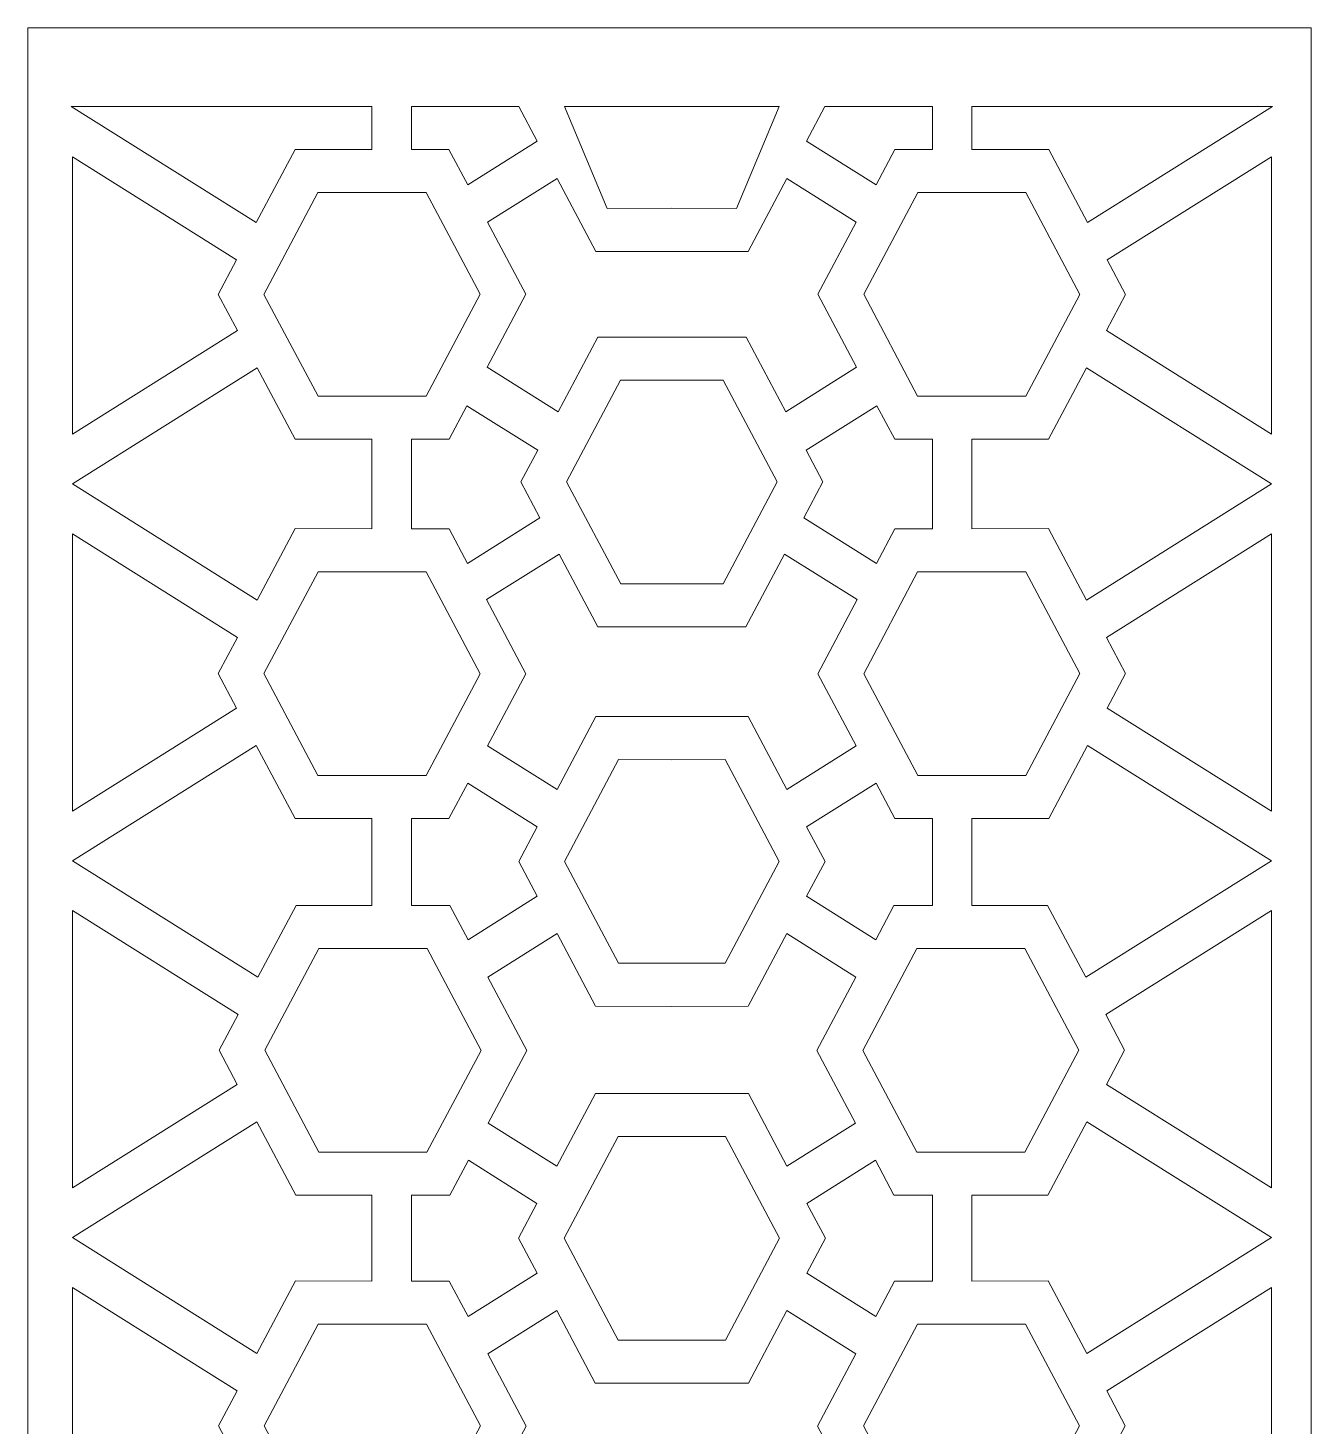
# Model space of a CAD drawing. Header units: centimetres. Extents: x -9.9 to 9.8, y -13.3 to 6.8.
# Drawn here: x 0.54 to 9.75, y -3.28 to 6.76 of the extents above; entities that cross this region are included whole.
import ezdxf

# ---------------------------------------------------------------- set-up
doc = ezdxf.new("R2010")
doc.units = ezdxf.units.CM
doc.header["$MEASUREMENT"] = 0

msp = doc.modelspace()

# ---------------------------------------------------------------- linework, layer by layer
at = {"color": 242, "lineweight": 9}
for points, knots in [([(0.5385, 6.76103), (0.5385, 6.76103), (9.7515, 6.76104), (9.7515, 6.76104), (9.7515, 6.76104), (9.7515, 6.76104), (9.7515, -13.31532), (9.7515, -13.31532), (9.7515, -13.31532), (9.7515, -13.31532), (0.5385, -13.31532), (0.5385, -13.31532), (0.5385, -13.31532), (0.5385, -13.31532), (0.5385, 6.76104), (0.5385, 6.76104)], [0, 0, 0, 0, 0.2, 0.2, 0.2, 0.2, 0.4, 0.4, 0.4, 0.4, 0.6, 0.6, 0.6, 0.6, 1, 1, 1, 1]), ([(0.84932, 6.19738), (0.84932, 6.19738), (2.17799, 5.36326), (2.17799, 5.36326), (2.17799, 5.36326), (2.17799, 5.36326), (2.45614, 5.8881), (2.45614, 5.8881), (2.45614, 5.8881), (2.45614, 5.8881), (3.00735, 5.88847), (3.00735, 5.88847), (3.00735, 5.88847), (3.00735, 5.88847), (3.00735, 6.19738), (3.00735, 6.19738), (3.00735, 6.19738), (3.00735, 6.19738), (0.84932, 6.19738), (0.84932, 6.19738)], [0, 0, 0, 0, 0.16666667, 0.16666667, 0.16666667, 0.16666667, 0.33333333, 0.33333333, 0.33333333, 0.33333333, 0.5, 0.5, 0.5, 0.5, 0.66666667, 0.66666667, 0.66666667, 0.66666667, 1, 1, 1, 1]), ([(3.29197, 6.19738), (3.29197, 6.19738), (4.06334, 6.19738), (4.06334, 6.19738), (4.06334, 6.19738), (4.06334, 6.19738), (4.19511, 5.94758), (4.19511, 5.94758), (4.19511, 5.94758), (4.19511, 5.94758), (3.69611, 5.63433), (3.69611, 5.63433), (3.69611, 5.63433), (3.69611, 5.63433), (3.56088, 5.88873), (3.56088, 5.88873), (3.56088, 5.88873), (3.56088, 5.88873), (3.29197, 5.88857), (3.29197, 5.88857), (3.29197, 5.88857), (3.29197, 5.88857), (3.29197, 6.19738), (3.29197, 6.19738)], [0, 0, 0, 0, 0.14285714, 0.14285714, 0.14285714, 0.14285714, 0.28571429, 0.28571429, 0.28571429, 0.28571429, 0.42857143, 0.42857143, 0.42857143, 0.42857143, 0.57142857, 0.57142857, 0.57142857, 0.57142857, 0.71428571, 0.71428571, 0.71428571, 0.71428571, 1, 1, 1, 1]), ([(4.69854, 5.46593), (4.69854, 5.46593), (5.16233, 5.46613), (5.16233, 5.46613), (5.16233, 5.46613), (5.16233, 5.46613), (5.6259, 5.46593), (5.6259, 5.46593), (5.6259, 5.46593), (5.6259, 5.46593), (5.9334, 6.19738), (5.9334, 6.19738), (5.9334, 6.19738), (5.9334, 6.19738), (5.16224, 6.19738), (5.16224, 6.19738), (5.16224, 6.19738), (5.16224, 6.19738), (4.39091, 6.19738), (4.39091, 6.19738), (4.39091, 6.19738), (4.39091, 6.19738), (4.69854, 5.46593), (4.69854, 5.46593)], [0, 0, 0, 0, 0.14285714, 0.14285714, 0.14285714, 0.14285714, 0.28571429, 0.28571429, 0.28571429, 0.28571429, 0.42857143, 0.42857143, 0.42857143, 0.42857143, 0.57142857, 0.57142857, 0.57142857, 0.57142857, 0.71428571, 0.71428571, 0.71428571, 0.71428571, 1, 1, 1, 1]), ([(7.03247, 6.19738), (7.03247, 6.19738), (6.26099, 6.19738), (6.26099, 6.19738), (6.26099, 6.19738), (6.26099, 6.19738), (6.12934, 5.94758), (6.12934, 5.94758), (6.12934, 5.94758), (6.12934, 5.94758), (6.62829, 5.63433), (6.62829, 5.63433), (6.62829, 5.63433), (6.62829, 5.63433), (6.76353, 5.88873), (6.76353, 5.88873), (6.76353, 5.88873), (6.76353, 5.88873), (7.03247, 5.88857), (7.03247, 5.88857), (7.03247, 5.88857), (7.03247, 5.88857), (7.03247, 6.19738), (7.03247, 6.19738)], [0, 0, 0, 0, 0.14285714, 0.14285714, 0.14285714, 0.14285714, 0.28571429, 0.28571429, 0.28571429, 0.28571429, 0.42857143, 0.42857143, 0.42857143, 0.42857143, 0.57142857, 0.57142857, 0.57142857, 0.57142857, 0.71428571, 0.71428571, 0.71428571, 0.71428571, 1, 1, 1, 1]), ([(9.47514, 6.19738), (9.47514, 6.19738), (8.14642, 5.36326), (8.14642, 5.36326), (8.14642, 5.36326), (8.14642, 5.36326), (7.86816, 5.8881), (7.86816, 5.8881), (7.86816, 5.8881), (7.86816, 5.8881), (7.31702, 5.88847), (7.31702, 5.88847), (7.31702, 5.88847), (7.31702, 5.88847), (7.31702, 6.19738), (7.31702, 6.19738), (7.31702, 6.19738), (7.31702, 6.19738), (9.47511, 6.19738), (9.47511, 6.19738)], [0, 0, 0, 0, 0.16666667, 0.16666667, 0.16666667, 0.16666667, 0.33333333, 0.33333333, 0.33333333, 0.33333333, 0.5, 0.5, 0.5, 0.5, 0.66666667, 0.66666667, 0.66666667, 0.66666667, 1, 1, 1, 1]), ([(0.85737, 3.8441), (0.85737, 3.8441), (0.85737, 5.83506), (0.85737, 5.83506), (0.85737, 5.83506), (0.85737, 5.83506), (2.03576, 5.09524), (2.03576, 5.09524), (2.03576, 5.09524), (2.03576, 5.09524), (1.90442, 4.84748), (1.90442, 4.84748), (1.90442, 4.84748), (1.90442, 4.84748), (2.0424, 4.58801), (2.0424, 4.58801), (2.0424, 4.58801), (2.0424, 4.58801), (0.85737, 3.8441), (0.85737, 3.8441)], [0, 0, 0, 0, 0.16666667, 0.16666667, 0.16666667, 0.16666667, 0.33333333, 0.33333333, 0.33333333, 0.33333333, 0.5, 0.5, 0.5, 0.5, 0.66666667, 0.66666667, 0.66666667, 0.66666667, 1, 1, 1, 1]), ([(9.467, 3.8441), (9.467, 3.8441), (9.467, 5.83506), (9.467, 5.83506), (9.467, 5.83506), (9.467, 5.83506), (8.2886, 5.09524), (8.2886, 5.09524), (8.2886, 5.09524), (8.2886, 5.09524), (8.41992, 4.84748), (8.41992, 4.84748), (8.41992, 4.84748), (8.41992, 4.84748), (8.28202, 4.58801), (8.28202, 4.58801), (8.28202, 4.58801), (8.28202, 4.58801), (9.467, 3.8441), (9.467, 3.8441)], [0, 0, 0, 0, 0.16666667, 0.16666667, 0.16666667, 0.16666667, 0.33333333, 0.33333333, 0.33333333, 0.33333333, 0.5, 0.5, 0.5, 0.5, 0.66666667, 0.66666667, 0.66666667, 0.66666667, 1, 1, 1, 1]), ([(5.16224, 4.54201), (5.16224, 4.54201), (4.62967, 4.54173), (4.62967, 4.54173), (4.62967, 4.54173), (4.62967, 4.54173), (4.34502, 4.00487), (4.34502, 4.00487), (4.34502, 4.00487), (4.34502, 4.00487), (3.83573, 4.32455), (3.83573, 4.32455), (3.83573, 4.32455), (3.83573, 4.32455), (4.11367, 4.84889), (4.11367, 4.84889), (4.11367, 4.84889), (4.11367, 4.84889), (3.83848, 5.36637), (3.83848, 5.36637), (3.83848, 5.36637), (3.83848, 5.36637), (4.33747, 5.67961), (4.33747, 5.67961), (4.33747, 5.67961), (4.33747, 5.67961), (4.61571, 5.15642), (4.61571, 5.15642), (4.61571, 5.15642), (4.61571, 5.15642), (5.16224, 5.15684), (5.16224, 5.15684), (5.16224, 5.15684), (5.16224, 5.15684), (5.7087, 5.15642), (5.7087, 5.15642), (5.7087, 5.15642), (5.7087, 5.15642), (5.98691, 5.67961), (5.98691, 5.67961), (5.98691, 5.67961), (5.98691, 5.67961), (6.48584, 5.36637), (6.48584, 5.36637), (6.48584, 5.36637), (6.48584, 5.36637), (6.2107, 4.84889), (6.2107, 4.84889), (6.2107, 4.84889), (6.2107, 4.84889), (6.48867, 4.32455), (6.48867, 4.32455), (6.48867, 4.32455), (6.48867, 4.32455), (5.97941, 4.00487), (5.97941, 4.00487), (5.97941, 4.00487), (5.97941, 4.00487), (5.69477, 4.54173), (5.69477, 4.54173), (5.69477, 4.54173), (5.69477, 4.54173), (5.16224, 4.54201), (5.16224, 4.54201)], [0, 0, 0, 0, 0.05882353, 0.05882353, 0.05882353, 0.05882353, 0.11764706, 0.11764706, 0.11764706, 0.11764706, 0.17647059, 0.17647059, 0.17647059, 0.17647059, 0.23529412, 0.23529412, 0.23529412, 0.23529412, 0.29411765, 0.29411765, 0.29411765, 0.29411765, 0.35294118, 0.35294118, 0.35294118, 0.35294118, 0.41176471, 0.41176471, 0.41176471, 0.41176471, 0.47058824, 0.47058824, 0.47058824, 0.47058824, 0.52941176, 0.52941176, 0.52941176, 0.52941176, 0.58823529, 0.58823529, 0.58823529, 0.58823529, 0.64705882, 0.64705882, 0.64705882, 0.64705882, 0.70588235, 0.70588235, 0.70588235, 0.70588235, 0.76470588, 0.76470588, 0.76470588, 0.76470588, 0.82352941, 0.82352941, 0.82352941, 0.82352941, 0.88235294, 0.88235294, 0.88235294, 0.88235294, 1, 1, 1, 1]), ([(3.39671, 5.57929), (3.39671, 5.57929), (3.78517, 4.84859), (3.78517, 4.84859), (3.78517, 4.84859), (3.78517, 4.84859), (3.39756, 4.11759), (3.39756, 4.11759), (3.39756, 4.11759), (3.39756, 4.11759), (2.62143, 4.1171), (2.62143, 4.1171), (2.62143, 4.1171), (2.62143, 4.1171), (2.233, 4.84762), (2.233, 4.84762), (2.233, 4.84762), (2.233, 4.84762), (2.62066, 5.57882), (2.62066, 5.57882), (2.62066, 5.57882), (2.62066, 5.57882), (3.39671, 5.57929), (3.39671, 5.57929)], [0, 0, 0, 0, 0.14285714, 0.14285714, 0.14285714, 0.14285714, 0.28571429, 0.28571429, 0.28571429, 0.28571429, 0.42857143, 0.42857143, 0.42857143, 0.42857143, 0.57142857, 0.57142857, 0.57142857, 0.57142857, 0.71428571, 0.71428571, 0.71428571, 0.71428571, 1, 1, 1, 1]), ([(6.92771, 5.57929), (6.92771, 5.57929), (6.53926, 4.84859), (6.53926, 4.84859), (6.53926, 4.84859), (6.53926, 4.84859), (6.92686, 4.11759), (6.92686, 4.11759), (6.92686, 4.11759), (6.92686, 4.11759), (7.70293, 4.1171), (7.70293, 4.1171), (7.70293, 4.1171), (7.70293, 4.1171), (8.0914, 4.84762), (8.0914, 4.84762), (8.0914, 4.84762), (8.0914, 4.84762), (7.70379, 5.57882), (7.70379, 5.57882), (7.70379, 5.57882), (7.70379, 5.57882), (6.92771, 5.57929), (6.92771, 5.57929)], [0, 0, 0, 0, 0.14285714, 0.14285714, 0.14285714, 0.14285714, 0.28571429, 0.28571429, 0.28571429, 0.28571429, 0.42857143, 0.42857143, 0.42857143, 0.42857143, 0.57142857, 0.57142857, 0.57142857, 0.57142857, 0.71428571, 0.71428571, 0.71428571, 0.71428571, 1, 1, 1, 1]), ([(3.00735, 3.80792), (3.00735, 3.80792), (3.00735, 3.16572), (3.00735, 3.16572), (3.00735, 3.16572), (3.00735, 3.16572), (2.45732, 3.16608), (2.45732, 3.16608), (2.45732, 3.16608), (2.45732, 3.16608), (2.18477, 2.65339), (2.18477, 2.65339), (2.18477, 2.65339), (2.18477, 2.65339), (0.85737, 3.48672), (0.85737, 3.48672), (0.85737, 3.48672), (0.85737, 3.48672), (2.18477, 4.32004), (2.18477, 4.32004), (2.18477, 4.32004), (2.18477, 4.32004), (2.45732, 3.80751), (2.45732, 3.80751), (2.45732, 3.80751), (2.45732, 3.80751), (3.00735, 3.80792), (3.00735, 3.80792)], [0, 0, 0, 0, 0.125, 0.125, 0.125, 0.125, 0.25, 0.25, 0.25, 0.25, 0.375, 0.375, 0.375, 0.375, 0.5, 0.5, 0.5, 0.5, 0.625, 0.625, 0.625, 0.625, 0.75, 0.75, 0.75, 0.75, 1, 1, 1, 1]), ([(7.31702, 3.80792), (7.31702, 3.80792), (7.31702, 3.16572), (7.31702, 3.16572), (7.31702, 3.16572), (7.31702, 3.16572), (7.86714, 3.16608), (7.86714, 3.16608), (7.86714, 3.16608), (7.86714, 3.16608), (8.13966, 2.65339), (8.13966, 2.65339), (8.13966, 2.65339), (8.13966, 2.65339), (9.467, 3.48672), (9.467, 3.48672), (9.467, 3.48672), (9.467, 3.48672), (8.13966, 4.32004), (8.13966, 4.32004), (8.13966, 4.32004), (8.13966, 4.32004), (7.86714, 3.80751), (7.86714, 3.80751), (7.86714, 3.80751), (7.86714, 3.80751), (7.31702, 3.80792), (7.31702, 3.80792)], [0, 0, 0, 0, 0.125, 0.125, 0.125, 0.125, 0.25, 0.25, 0.25, 0.25, 0.375, 0.375, 0.375, 0.375, 0.5, 0.5, 0.5, 0.5, 0.625, 0.625, 0.625, 0.625, 0.75, 0.75, 0.75, 0.75, 1, 1, 1, 1]), ([(5.16231, 4.23266), (5.16231, 4.23266), (4.79406, 4.2324), (4.79406, 4.2324), (4.79406, 4.2324), (4.79406, 4.2324), (4.40639, 3.50138), (4.40639, 3.50138), (4.40639, 3.50138), (4.40639, 3.50138), (4.79483, 2.77064), (4.79483, 2.77064), (4.79483, 2.77064), (4.79483, 2.77064), (5.16224, 2.77098), (5.16224, 2.77098), (5.16224, 2.77098), (5.16224, 2.77098), (5.52955, 2.77064), (5.52955, 2.77064), (5.52955, 2.77064), (5.52955, 2.77064), (5.91795, 3.50138), (5.91795, 3.50138), (5.91795, 3.50138), (5.91795, 3.50138), (5.53023, 4.2324), (5.53023, 4.2324), (5.53023, 4.2324), (5.53023, 4.2324), (5.16204, 4.23266), (5.16204, 4.23266)], [0, 0, 0, 0, 0.11111111, 0.11111111, 0.11111111, 0.11111111, 0.22222222, 0.22222222, 0.22222222, 0.22222222, 0.33333333, 0.33333333, 0.33333333, 0.33333333, 0.44444444, 0.44444444, 0.44444444, 0.44444444, 0.55555556, 0.55555556, 0.55555556, 0.55555556, 0.66666667, 0.66666667, 0.66666667, 0.66666667, 0.77777778, 0.77777778, 0.77777778, 0.77777778, 1, 1, 1, 1]), ([(4.21453, 3.24406), (4.21453, 3.24406), (4.07787, 3.50106), (4.07787, 3.50106), (4.07787, 3.50106), (4.07787, 3.50106), (4.19881, 3.7292), (4.19881, 3.7292), (4.19881, 3.7292), (4.19881, 3.7292), (3.68953, 4.04892), (3.68953, 4.04892), (3.68953, 4.04892), (3.68953, 4.04892), (3.5619, 3.80829), (3.5619, 3.80829), (3.5619, 3.80829), (3.5619, 3.80829), (3.29197, 3.80802), (3.29197, 3.80802), (3.29197, 3.80802), (3.29197, 3.80802), (3.29197, 3.16547), (3.29197, 3.16547), (3.29197, 3.16547), (3.29197, 3.16547), (3.5619, 3.16529), (3.5619, 3.16529), (3.5619, 3.16529), (3.5619, 3.16529), (3.69361, 2.91695), (3.69361, 2.91695), (3.69361, 2.91695), (3.69361, 2.91695), (4.21453, 3.24406), (4.21453, 3.24406)], [0, 0, 0, 0, 0.1, 0.1, 0.1, 0.1, 0.2, 0.2, 0.2, 0.2, 0.3, 0.3, 0.3, 0.3, 0.4, 0.4, 0.4, 0.4, 0.5, 0.5, 0.5, 0.5, 0.6, 0.6, 0.6, 0.6, 0.7, 0.7, 0.7, 0.7, 0.8, 0.8, 0.8, 0.8, 1, 1, 1, 1]), ([(6.10977, 3.24406), (6.10977, 3.24406), (6.24653, 3.50106), (6.24653, 3.50106), (6.24653, 3.50106), (6.24653, 3.50106), (6.12548, 3.7292), (6.12548, 3.7292), (6.12548, 3.7292), (6.12548, 3.7292), (6.63474, 4.04892), (6.63474, 4.04892), (6.63474, 4.04892), (6.63474, 4.04892), (6.76243, 3.80829), (6.76243, 3.80829), (6.76243, 3.80829), (6.76243, 3.80829), (7.03247, 3.80802), (7.03247, 3.80802), (7.03247, 3.80802), (7.03247, 3.80802), (7.03247, 3.16547), (7.03247, 3.16547), (7.03247, 3.16547), (7.03247, 3.16547), (6.76243, 3.16529), (6.76243, 3.16529), (6.76243, 3.16529), (6.76243, 3.16529), (6.63069, 2.91695), (6.63069, 2.91695), (6.63069, 2.91695), (6.63069, 2.91695), (6.10977, 3.24406), (6.10977, 3.24406)], [0, 0, 0, 0, 0.1, 0.1, 0.1, 0.1, 0.2, 0.2, 0.2, 0.2, 0.3, 0.3, 0.3, 0.3, 0.4, 0.4, 0.4, 0.4, 0.5, 0.5, 0.5, 0.5, 0.6, 0.6, 0.6, 0.6, 0.7, 0.7, 0.7, 0.7, 0.8, 0.8, 0.8, 0.8, 1, 1, 1, 1]), ([(0.85737, 3.12949), (0.85737, 3.12949), (2.0424, 2.38564), (2.0424, 2.38564), (2.0424, 2.38564), (2.0424, 2.38564), (1.90442, 2.1261), (1.90442, 2.1261), (1.90442, 2.1261), (1.90442, 2.1261), (2.03576, 1.87823), (2.03576, 1.87823), (2.03576, 1.87823), (2.03576, 1.87823), (0.85737, 1.13844), (0.85737, 1.13844), (0.85737, 1.13844), (0.85737, 1.13844), (0.85737, 3.12949), (0.85737, 3.12949)], [0, 0, 0, 0, 0.16666667, 0.16666667, 0.16666667, 0.16666667, 0.33333333, 0.33333333, 0.33333333, 0.33333333, 0.5, 0.5, 0.5, 0.5, 0.66666667, 0.66666667, 0.66666667, 0.66666667, 1, 1, 1, 1]), ([(9.467, 3.12949), (9.467, 3.12949), (8.28202, 2.38564), (8.28202, 2.38564), (8.28202, 2.38564), (8.28202, 2.38564), (8.41992, 2.1261), (8.41992, 2.1261), (8.41992, 2.1261), (8.41992, 2.1261), (8.2886, 1.87823), (8.2886, 1.87823), (8.2886, 1.87823), (8.2886, 1.87823), (9.467, 1.13844), (9.467, 1.13844), (9.467, 1.13844), (9.467, 1.13844), (9.467, 3.12949), (9.467, 3.12949)], [0, 0, 0, 0, 0.16666667, 0.16666667, 0.16666667, 0.16666667, 0.33333333, 0.33333333, 0.33333333, 0.33333333, 0.5, 0.5, 0.5, 0.5, 0.66666667, 0.66666667, 0.66666667, 0.66666667, 1, 1, 1, 1]), ([(5.16224, 1.81679), (5.16224, 1.81679), (4.61571, 1.81708), (4.61571, 1.81708), (4.61571, 1.81708), (4.61571, 1.81708), (4.33744, 1.29386), (4.33744, 1.29386), (4.33744, 1.29386), (4.33744, 1.29386), (3.83848, 1.60709), (3.83848, 1.60709), (3.83848, 1.60709), (3.83848, 1.60709), (4.11367, 2.12473), (4.11367, 2.12473), (4.11367, 2.12473), (4.11367, 2.12473), (3.83171, 2.65651), (3.83171, 2.65651), (3.83171, 2.65651), (3.83171, 2.65651), (4.35298, 2.98376), (4.35298, 2.98376), (4.35298, 2.98376), (4.35298, 2.98376), (4.63078, 2.46125), (4.63078, 2.46125), (4.63078, 2.46125), (4.63078, 2.46125), (5.16224, 2.46152), (5.16224, 2.46152), (5.16224, 2.46152), (5.16224, 2.46152), (5.69357, 2.46125), (5.69357, 2.46125), (5.69357, 2.46125), (5.69357, 2.46125), (5.97143, 2.98376), (5.97143, 2.98376), (5.97143, 2.98376), (5.97143, 2.98376), (6.4927, 2.65651), (6.4927, 2.65651), (6.4927, 2.65651), (6.4927, 2.65651), (6.2107, 2.12473), (6.2107, 2.12473), (6.2107, 2.12473), (6.2107, 2.12473), (6.48584, 1.60709), (6.48584, 1.60709), (6.48584, 1.60709), (6.48584, 1.60709), (5.98691, 1.29386), (5.98691, 1.29386), (5.98691, 1.29386), (5.98691, 1.29386), (5.7087, 1.81708), (5.7087, 1.81708), (5.7087, 1.81708), (5.7087, 1.81708), (5.16224, 1.81679), (5.16224, 1.81679)], [0, 0, 0, 0, 0.05882353, 0.05882353, 0.05882353, 0.05882353, 0.11764706, 0.11764706, 0.11764706, 0.11764706, 0.17647059, 0.17647059, 0.17647059, 0.17647059, 0.23529412, 0.23529412, 0.23529412, 0.23529412, 0.29411765, 0.29411765, 0.29411765, 0.29411765, 0.35294118, 0.35294118, 0.35294118, 0.35294118, 0.41176471, 0.41176471, 0.41176471, 0.41176471, 0.47058824, 0.47058824, 0.47058824, 0.47058824, 0.52941176, 0.52941176, 0.52941176, 0.52941176, 0.58823529, 0.58823529, 0.58823529, 0.58823529, 0.64705882, 0.64705882, 0.64705882, 0.64705882, 0.70588235, 0.70588235, 0.70588235, 0.70588235, 0.76470588, 0.76470588, 0.76470588, 0.76470588, 0.82352941, 0.82352941, 0.82352941, 0.82352941, 0.88235294, 0.88235294, 0.88235294, 0.88235294, 1, 1, 1, 1]), ([(3.39671, 1.39436), (3.39671, 1.39436), (3.78517, 2.12487), (3.78517, 2.12487), (3.78517, 2.12487), (3.78517, 2.12487), (3.39756, 2.85603), (3.39756, 2.85603), (3.39756, 2.85603), (3.39756, 2.85603), (2.62143, 2.85647), (2.62143, 2.85647), (2.62143, 2.85647), (2.62143, 2.85647), (2.233, 2.12595), (2.233, 2.12595), (2.233, 2.12595), (2.233, 2.12595), (2.62066, 1.39483), (2.62066, 1.39483), (2.62066, 1.39483), (2.62066, 1.39483), (3.39671, 1.39436), (3.39671, 1.39436)], [0, 0, 0, 0, 0.14285714, 0.14285714, 0.14285714, 0.14285714, 0.28571429, 0.28571429, 0.28571429, 0.28571429, 0.42857143, 0.42857143, 0.42857143, 0.42857143, 0.57142857, 0.57142857, 0.57142857, 0.57142857, 0.71428571, 0.71428571, 0.71428571, 0.71428571, 1, 1, 1, 1]), ([(6.92771, 1.39436), (6.92771, 1.39436), (6.53926, 2.12487), (6.53926, 2.12487), (6.53926, 2.12487), (6.53926, 2.12487), (6.92686, 2.85603), (6.92686, 2.85603), (6.92686, 2.85603), (6.92686, 2.85603), (7.70293, 2.85647), (7.70293, 2.85647), (7.70293, 2.85647), (7.70293, 2.85647), (8.0914, 2.12595), (8.0914, 2.12595), (8.0914, 2.12595), (8.0914, 2.12595), (7.70379, 1.39483), (7.70379, 1.39483), (7.70379, 1.39483), (7.70379, 1.39483), (6.92771, 1.39436), (6.92771, 1.39436)], [0, 0, 0, 0, 0.14285714, 0.14285714, 0.14285714, 0.14285714, 0.28571429, 0.28571429, 0.28571429, 0.28571429, 0.42857143, 0.42857143, 0.42857143, 0.42857143, 0.57142857, 0.57142857, 0.57142857, 0.57142857, 0.71428571, 0.71428571, 0.71428571, 0.71428571, 1, 1, 1, 1]), ([(3.00736, 0.46045), (3.00736, 0.46045), (2.46403, 0.46081), (2.46403, 0.46081), (2.46403, 0.46081), (2.46403, 0.46081), (2.1897, -0.0552), (2.1897, -0.0552), (2.1897, -0.0552), (2.1897, -0.0552), (0.85737, 0.78126), (0.85737, 0.78126), (0.85737, 0.78126), (0.85737, 0.78126), (2.17799, 1.6102), (2.17799, 1.6102), (2.17799, 1.6102), (2.17799, 1.6102), (2.45614, 1.08555), (2.45614, 1.08555), (2.45614, 1.08555), (2.45614, 1.08555), (3.00736, 1.08512), (3.00736, 1.08512), (3.00736, 1.08512), (3.00736, 1.08512), (3.00736, 0.46045), (3.00736, 0.46045)], [0, 0, 0, 0, 0.125, 0.125, 0.125, 0.125, 0.25, 0.25, 0.25, 0.25, 0.375, 0.375, 0.375, 0.375, 0.5, 0.5, 0.5, 0.5, 0.625, 0.625, 0.625, 0.625, 0.75, 0.75, 0.75, 0.75, 1, 1, 1, 1]), ([(7.317, 0.46045), (7.317, 0.46045), (7.86037, 0.46081), (7.86037, 0.46081), (7.86037, 0.46081), (7.86037, 0.46081), (8.13474, -0.0552), (8.13474, -0.0552), (8.13474, -0.0552), (8.13474, -0.0552), (9.467, 0.78126), (9.467, 0.78126), (9.467, 0.78126), (9.467, 0.78126), (8.14642, 1.6102), (8.14642, 1.6102), (8.14642, 1.6102), (8.14642, 1.6102), (7.86816, 1.08555), (7.86816, 1.08555), (7.86816, 1.08555), (7.86816, 1.08555), (7.317, 1.08512), (7.317, 1.08512), (7.317, 1.08512), (7.317, 1.08512), (7.317, 0.46045), (7.317, 0.46045)], [0, 0, 0, 0, 0.125, 0.125, 0.125, 0.125, 0.25, 0.25, 0.25, 0.25, 0.375, 0.375, 0.375, 0.375, 0.5, 0.5, 0.5, 0.5, 0.625, 0.625, 0.625, 0.625, 0.75, 0.75, 0.75, 0.75, 1, 1, 1, 1]), ([(5.16231, 0.04555), (5.16231, 0.04555), (4.77906, 0.04591), (4.77906, 0.04591), (4.77906, 0.04591), (4.77906, 0.04591), (4.39131, 0.77693), (4.39131, 0.77693), (4.39131, 0.77693), (4.39131, 0.77693), (4.77974, 1.50759), (4.77974, 1.50759), (4.77974, 1.50759), (4.77974, 1.50759), (5.16224, 1.50728), (5.16224, 1.50728), (5.16224, 1.50728), (5.16224, 1.50728), (5.54455, 1.50759), (5.54455, 1.50759), (5.54455, 1.50759), (5.54455, 1.50759), (5.93299, 0.77693), (5.93299, 0.77693), (5.93299, 0.77693), (5.93299, 0.77693), (5.54536, 0.04591), (5.54536, 0.04591), (5.54536, 0.04591), (5.54536, 0.04591), (5.16204, 0.04555), (5.16204, 0.04555)], [0, 0, 0, 0, 0.11111111, 0.11111111, 0.11111111, 0.11111111, 0.22222222, 0.22222222, 0.22222222, 0.22222222, 0.33333333, 0.33333333, 0.33333333, 0.33333333, 0.44444444, 0.44444444, 0.44444444, 0.44444444, 0.55555556, 0.55555556, 0.55555556, 0.55555556, 0.66666667, 0.66666667, 0.66666667, 0.66666667, 0.77777778, 0.77777778, 0.77777778, 0.77777778, 1, 1, 1, 1]), ([(3.69611, 1.33932), (3.69611, 1.33932), (3.56088, 1.08475), (3.56088, 1.08475), (3.56088, 1.08475), (3.56088, 1.08475), (3.29197, 1.08503), (3.29197, 1.08503), (3.29197, 1.08503), (3.29197, 1.08503), (3.29197, 0.46033), (3.29197, 0.46033), (3.29197, 0.46033), (3.29197, 0.46033), (3.56865, 0.46013), (3.56865, 0.46013), (3.56865, 0.46013), (3.56865, 0.46013), (3.6988, 0.21469), (3.6988, 0.21469), (3.6988, 0.21469), (3.6988, 0.21469), (4.19557, 0.52659), (4.19557, 0.52659), (4.19557, 0.52659), (4.19557, 0.52659), (4.06271, 0.77721), (4.06271, 0.77721), (4.06271, 0.77721), (4.06271, 0.77721), (4.19511, 1.02604), (4.19511, 1.02604), (4.19511, 1.02604), (4.19511, 1.02604), (3.69611, 1.33932), (3.69611, 1.33932)], [0, 0, 0, 0, 0.1, 0.1, 0.1, 0.1, 0.2, 0.2, 0.2, 0.2, 0.3, 0.3, 0.3, 0.3, 0.4, 0.4, 0.4, 0.4, 0.5, 0.5, 0.5, 0.5, 0.6, 0.6, 0.6, 0.6, 0.7, 0.7, 0.7, 0.7, 0.8, 0.8, 0.8, 0.8, 1, 1, 1, 1]), ([(6.62829, 1.33932), (6.62829, 1.33932), (6.76353, 1.08475), (6.76353, 1.08475), (6.76353, 1.08475), (6.76353, 1.08475), (7.03247, 1.08503), (7.03247, 1.08503), (7.03247, 1.08503), (7.03247, 1.08503), (7.03247, 0.46033), (7.03247, 0.46033), (7.03247, 0.46033), (7.03247, 0.46033), (6.75565, 0.46013), (6.75565, 0.46013), (6.75565, 0.46013), (6.75565, 0.46013), (6.62558, 0.21469), (6.62558, 0.21469), (6.62558, 0.21469), (6.62558, 0.21469), (6.12877, 0.52659), (6.12877, 0.52659), (6.12877, 0.52659), (6.12877, 0.52659), (6.26156, 0.77721), (6.26156, 0.77721), (6.26156, 0.77721), (6.26156, 0.77721), (6.12931, 1.02604), (6.12931, 1.02604), (6.12931, 1.02604), (6.12931, 1.02604), (6.62829, 1.33932), (6.62829, 1.33932)], [0, 0, 0, 0, 0.1, 0.1, 0.1, 0.1, 0.2, 0.2, 0.2, 0.2, 0.3, 0.3, 0.3, 0.3, 0.4, 0.4, 0.4, 0.4, 0.5, 0.5, 0.5, 0.5, 0.6, 0.6, 0.6, 0.6, 0.7, 0.7, 0.7, 0.7, 0.8, 0.8, 0.8, 0.8, 1, 1, 1, 1]), ([(0.85737, -1.56701), (0.85737, -1.56701), (0.85737, 0.42401), (0.85737, 0.42401), (0.85737, 0.42401), (0.85737, 0.42401), (2.04732, -0.32303), (2.04732, -0.32303), (2.04732, -0.32303), (2.04732, -0.32303), (1.91118, -0.5791), (1.91118, -0.5791), (1.91118, -0.5791), (1.91118, -0.5791), (2.04105, -0.82404), (2.04105, -0.82404), (2.04105, -0.82404), (2.04105, -0.82404), (0.85737, -1.56701), (0.85737, -1.56701)], [0, 0, 0, 0, 0.16666667, 0.16666667, 0.16666667, 0.16666667, 0.33333333, 0.33333333, 0.33333333, 0.33333333, 0.5, 0.5, 0.5, 0.5, 0.66666667, 0.66666667, 0.66666667, 0.66666667, 1, 1, 1, 1]), ([(9.467, -1.56701), (9.467, -1.56701), (9.467, 0.42401), (9.467, 0.42401), (9.467, 0.42401), (9.467, 0.42401), (8.27709, -0.32303), (8.27709, -0.32303), (8.27709, -0.32303), (8.27709, -0.32303), (8.41317, -0.5791), (8.41317, -0.5791), (8.41317, -0.5791), (8.41317, -0.5791), (8.28336, -0.82404), (8.28336, -0.82404), (8.28336, -0.82404), (8.28336, -0.82404), (9.467, -1.56701), (9.467, -1.56701)], [0, 0, 0, 0, 0.16666667, 0.16666667, 0.16666667, 0.16666667, 0.33333333, 0.33333333, 0.33333333, 0.33333333, 0.5, 0.5, 0.5, 0.5, 0.66666667, 0.66666667, 0.66666667, 0.66666667, 1, 1, 1, 1]), ([(5.16224, -0.26375), (5.16224, -0.26375), (4.6145, -0.26341), (4.6145, -0.26341), (4.6145, -0.26341), (4.6145, -0.26341), (4.33781, 0.25852), (4.33781, 0.25852), (4.33781, 0.25852), (4.33781, 0.25852), (3.84102, -0.05337), (3.84102, -0.05337), (3.84102, -0.05337), (3.84102, -0.05337), (4.12041, -0.58055), (4.12041, -0.58055), (4.12041, -0.58055), (4.12041, -0.58055), (3.8434, -1.10154), (3.8434, -1.10154), (3.8434, -1.10154), (3.8434, -1.10154), (4.3358, -1.41069), (4.3358, -1.41069), (4.3358, -1.41069), (4.3358, -1.41069), (4.61318, -0.88893), (4.61318, -0.88893), (4.61318, -0.88893), (4.61318, -0.88893), (5.16224, -0.88923), (5.16224, -0.88923), (5.16224, -0.88923), (5.16224, -0.88923), (5.71113, -0.88893), (5.71113, -0.88893), (5.71113, -0.88893), (5.71113, -0.88893), (5.98848, -1.41069), (5.98848, -1.41069), (5.98848, -1.41069), (5.98848, -1.41069), (6.48095, -1.10154), (6.48095, -1.10154), (6.48095, -1.10154), (6.48095, -1.10154), (6.20396, -0.58055), (6.20396, -0.58055), (6.20396, -0.58055), (6.20396, -0.58055), (6.48337, -0.05337), (6.48337, -0.05337), (6.48337, -0.05337), (6.48337, -0.05337), (5.98659, 0.25852), (5.98659, 0.25852), (5.98659, 0.25852), (5.98659, 0.25852), (5.70986, -0.26341), (5.70986, -0.26341), (5.70986, -0.26341), (5.70986, -0.26341), (5.16224, -0.26375), (5.16224, -0.26375)], [0, 0, 0, 0, 0.05882353, 0.05882353, 0.05882353, 0.05882353, 0.11764706, 0.11764706, 0.11764706, 0.11764706, 0.17647059, 0.17647059, 0.17647059, 0.17647059, 0.23529412, 0.23529412, 0.23529412, 0.23529412, 0.29411765, 0.29411765, 0.29411765, 0.29411765, 0.35294118, 0.35294118, 0.35294118, 0.35294118, 0.41176471, 0.41176471, 0.41176471, 0.41176471, 0.47058824, 0.47058824, 0.47058824, 0.47058824, 0.52941176, 0.52941176, 0.52941176, 0.52941176, 0.58823529, 0.58823529, 0.58823529, 0.58823529, 0.64705882, 0.64705882, 0.64705882, 0.64705882, 0.70588235, 0.70588235, 0.70588235, 0.70588235, 0.76470588, 0.76470588, 0.76470588, 0.76470588, 0.82352941, 0.82352941, 0.82352941, 0.82352941, 0.88235294, 0.88235294, 0.88235294, 0.88235294, 1, 1, 1, 1]), ([(3.40345, -1.31093), (3.40345, -1.31093), (3.79189, -0.58019), (3.79189, -0.58019), (3.79189, -0.58019), (3.79189, -0.58019), (3.40428, 0.1508), (3.40428, 0.1508), (3.40428, 0.1508), (3.40428, 0.1508), (2.6282, 0.15132), (2.6282, 0.15132), (2.6282, 0.15132), (2.6282, 0.15132), (2.23971, -0.57926), (2.23971, -0.57926), (2.23971, -0.57926), (2.23971, -0.57926), (2.62738, -1.31045), (2.62738, -1.31045), (2.62738, -1.31045), (2.62738, -1.31045), (3.40345, -1.31093), (3.40345, -1.31093)], [0, 0, 0, 0, 0.14285714, 0.14285714, 0.14285714, 0.14285714, 0.28571429, 0.28571429, 0.28571429, 0.28571429, 0.42857143, 0.42857143, 0.42857143, 0.42857143, 0.57142857, 0.57142857, 0.57142857, 0.57142857, 0.71428571, 0.71428571, 0.71428571, 0.71428571, 1, 1, 1, 1]), ([(6.92095, -1.31093), (6.92095, -1.31093), (6.5325, -0.58019), (6.5325, -0.58019), (6.5325, -0.58019), (6.5325, -0.58019), (6.92014, 0.1508), (6.92014, 0.1508), (6.92014, 0.1508), (6.92014, 0.1508), (7.69619, 0.15132), (7.69619, 0.15132), (7.69619, 0.15132), (7.69619, 0.15132), (8.08466, -0.57926), (8.08466, -0.57926), (8.08466, -0.57926), (8.08466, -0.57926), (7.69706, -1.31045), (7.69706, -1.31045), (7.69706, -1.31045), (7.69706, -1.31045), (6.92096, -1.31093), (6.92096, -1.31093)], [0, 0, 0, 0, 0.14285714, 0.14285714, 0.14285714, 0.14285714, 0.28571429, 0.28571429, 0.28571429, 0.28571429, 0.42857143, 0.42857143, 0.42857143, 0.42857143, 0.57142857, 0.57142857, 0.57142857, 0.57142857, 0.71428571, 0.71428571, 0.71428571, 0.71428571, 1, 1, 1, 1]), ([(3.00735, -2.23606), (3.00735, -2.23606), (3.00735, -1.62003), (3.00735, -1.62003), (3.00735, -1.62003), (3.00735, -1.62003), (2.4629, -1.61973), (2.4629, -1.61973), (2.4629, -1.61973), (2.4629, -1.61973), (2.18309, -1.09208), (2.18309, -1.09208), (2.18309, -1.09208), (2.18309, -1.09208), (0.85737, -1.92431), (0.85737, -1.92431), (0.85737, -1.92431), (0.85737, -1.92431), (2.18255, -2.75625), (2.18255, -2.75625), (2.18255, -2.75625), (2.18255, -2.75625), (2.4594, -2.23566), (2.4594, -2.23566), (2.4594, -2.23566), (2.4594, -2.23566), (3.00735, -2.23606), (3.00735, -2.23606)], [0, 0, 0, 0, 0.125, 0.125, 0.125, 0.125, 0.25, 0.25, 0.25, 0.25, 0.375, 0.375, 0.375, 0.375, 0.5, 0.5, 0.5, 0.5, 0.625, 0.625, 0.625, 0.625, 0.75, 0.75, 0.75, 0.75, 1, 1, 1, 1]), ([(7.31702, -2.23606), (7.31702, -2.23606), (7.31702, -1.62003), (7.31702, -1.62003), (7.31702, -1.62003), (7.31702, -1.62003), (7.86142, -1.61973), (7.86142, -1.61973), (7.86142, -1.61973), (7.86142, -1.61973), (8.14121, -1.09208), (8.14121, -1.09208), (8.14121, -1.09208), (8.14121, -1.09208), (9.467, -1.92431), (9.467, -1.92431), (9.467, -1.92431), (9.467, -1.92431), (8.14185, -2.75625), (8.14185, -2.75625), (8.14185, -2.75625), (8.14185, -2.75625), (7.86495, -2.23566), (7.86495, -2.23566), (7.86495, -2.23566), (7.86495, -2.23566), (7.31702, -2.23606), (7.31702, -2.23606)], [0, 0, 0, 0, 0.125, 0.125, 0.125, 0.125, 0.25, 0.25, 0.25, 0.25, 0.375, 0.375, 0.375, 0.375, 0.5, 0.5, 0.5, 0.5, 0.625, 0.625, 0.625, 0.625, 0.75, 0.75, 0.75, 0.75, 1, 1, 1, 1]), ([(5.16231, -2.66033), (5.16231, -2.66033), (4.7765, -2.66007), (4.7765, -2.66007), (4.7765, -2.66007), (4.7765, -2.66007), (4.3889, -1.92902), (4.3889, -1.92902), (4.3889, -1.92902), (4.3889, -1.92902), (4.77737, -1.19831), (4.77737, -1.19831), (4.77737, -1.19831), (4.77737, -1.19831), (5.16224, -1.19865), (5.16224, -1.19865), (5.16224, -1.19865), (5.16224, -1.19865), (5.54708, -1.19831), (5.54708, -1.19831), (5.54708, -1.19831), (5.54708, -1.19831), (5.93552, -1.92902), (5.93552, -1.92902), (5.93552, -1.92902), (5.93552, -1.92902), (5.54785, -2.66007), (5.54785, -2.66007), (5.54785, -2.66007), (5.54785, -2.66007), (5.16204, -2.66033), (5.16204, -2.66033)], [0, 0, 0, 0, 0.11111111, 0.11111111, 0.11111111, 0.11111111, 0.22222222, 0.22222222, 0.22222222, 0.22222222, 0.33333333, 0.33333333, 0.33333333, 0.33333333, 0.44444444, 0.44444444, 0.44444444, 0.44444444, 0.55555556, 0.55555556, 0.55555556, 0.55555556, 0.66666667, 0.66666667, 0.66666667, 0.66666667, 0.77777778, 0.77777778, 0.77777778, 0.77777778, 1, 1, 1, 1]), ([(3.69885, -2.49077), (3.69885, -2.49077), (3.56407, -2.23648), (3.56407, -2.23648), (3.56407, -2.23648), (3.56407, -2.23648), (3.29197, -2.23622), (3.29197, -2.23622), (3.29197, -2.23622), (3.29197, -2.23622), (3.29197, -1.62025), (3.29197, -1.62025), (3.29197, -1.62025), (3.29197, -1.62025), (3.56761, -1.62034), (3.56761, -1.62034), (3.56761, -1.62034), (3.56761, -1.62034), (3.70103, -1.36932), (3.70103, -1.36932), (3.70103, -1.36932), (3.70103, -1.36932), (4.19335, -1.67843), (4.19335, -1.67843), (4.19335, -1.67843), (4.19335, -1.67843), (4.06039, -1.92871), (4.06039, -1.92871), (4.06039, -1.92871), (4.06039, -1.92871), (4.19371, -2.18016), (4.19371, -2.18016), (4.19371, -2.18016), (4.19371, -2.18016), (3.69885, -2.49077), (3.69885, -2.49077)], [0, 0, 0, 0, 0.1, 0.1, 0.1, 0.1, 0.2, 0.2, 0.2, 0.2, 0.3, 0.3, 0.3, 0.3, 0.4, 0.4, 0.4, 0.4, 0.5, 0.5, 0.5, 0.5, 0.6, 0.6, 0.6, 0.6, 0.7, 0.7, 0.7, 0.7, 0.8, 0.8, 0.8, 0.8, 1, 1, 1, 1]), ([(6.62549, -2.49077), (6.62549, -2.49077), (6.76038, -2.23648), (6.76038, -2.23648), (6.76038, -2.23648), (6.76038, -2.23648), (7.03247, -2.23622), (7.03247, -2.23622), (7.03247, -2.23622), (7.03247, -2.23622), (7.03247, -1.62025), (7.03247, -1.62025), (7.03247, -1.62025), (7.03247, -1.62025), (6.75682, -1.62034), (6.75682, -1.62034), (6.75682, -1.62034), (6.75682, -1.62034), (6.62339, -1.36932), (6.62339, -1.36932), (6.62339, -1.36932), (6.62339, -1.36932), (6.13098, -1.67843), (6.13098, -1.67843), (6.13098, -1.67843), (6.13098, -1.67843), (6.26408, -1.92871), (6.26408, -1.92871), (6.26408, -1.92871), (6.26408, -1.92871), (6.1307, -2.18016), (6.1307, -2.18016), (6.1307, -2.18016), (6.1307, -2.18016), (6.62549, -2.49077), (6.62549, -2.49077)], [0, 0, 0, 0, 0.1, 0.1, 0.1, 0.1, 0.2, 0.2, 0.2, 0.2, 0.3, 0.3, 0.3, 0.3, 0.4, 0.4, 0.4, 0.4, 0.5, 0.5, 0.5, 0.5, 0.6, 0.6, 0.6, 0.6, 0.7, 0.7, 0.7, 0.7, 0.8, 0.8, 0.8, 0.8, 1, 1, 1, 1]), ([(2.0411, -3.52948), (2.0411, -3.52948), (1.90644, -3.27565), (1.90644, -3.27565), (1.90644, -3.27565), (1.90644, -3.27565), (2.0402, -3.02417), (2.0402, -3.02417), (2.0402, -3.02417), (2.0402, -3.02417), (0.85737, -2.28167), (0.85737, -2.28167), (0.85737, -2.28167), (0.85737, -2.28167), (0.85737, -4.27268), (0.85737, -4.27268), (0.85737, -4.27268), (0.85737, -4.27268), (2.0411, -3.52948), (2.0411, -3.52948)], [0, 0, 0, 0, 0.16666667, 0.16666667, 0.16666667, 0.16666667, 0.33333333, 0.33333333, 0.33333333, 0.33333333, 0.5, 0.5, 0.5, 0.5, 0.66666667, 0.66666667, 0.66666667, 0.66666667, 1, 1, 1, 1]), ([(8.28333, -3.52948), (8.28333, -3.52948), (8.41795, -3.27565), (8.41795, -3.27565), (8.41795, -3.27565), (8.41795, -3.27565), (8.28424, -3.02417), (8.28424, -3.02417), (8.28424, -3.02417), (8.28424, -3.02417), (9.467, -2.28167), (9.467, -2.28167), (9.467, -2.28167), (9.467, -2.28167), (9.467, -4.27268), (9.467, -4.27268), (9.467, -4.27268), (9.467, -4.27268), (8.28333, -3.52948), (8.28333, -3.52948)], [0, 0, 0, 0, 0.16666667, 0.16666667, 0.16666667, 0.16666667, 0.33333333, 0.33333333, 0.33333333, 0.33333333, 0.5, 0.5, 0.5, 0.5, 0.66666667, 0.66666667, 0.66666667, 0.66666667, 1, 1, 1, 1]), ([(5.16224, -2.96968), (5.16224, -2.96968), (4.61216, -2.96943), (4.61216, -2.96943), (4.61216, -2.96943), (4.61216, -2.96943), (4.33575, -2.44822), (4.33575, -2.44822), (4.33575, -2.44822), (4.33575, -2.44822), (3.84109, -2.75881), (3.84109, -2.75881), (3.84109, -2.75881), (3.84109, -2.75881), (4.11584, -3.27703), (4.11584, -3.27703), (4.11584, -3.27703), (4.11584, -3.27703), (3.8363, -3.80256), (3.8363, -3.80256), (3.8363, -3.80256), (3.8363, -3.80256), (4.34361, -4.12107), (4.34361, -4.12107), (4.34361, -4.12107), (4.34361, -4.12107), (4.63219, -3.57818), (4.63219, -3.57818), (4.63219, -3.57818), (4.63219, -3.57818), (5.16224, -3.57855), (5.16224, -3.57855), (5.16224, -3.57855), (5.16224, -3.57855), (5.69216, -3.57818), (5.69216, -3.57818), (5.69216, -3.57818), (5.69216, -3.57818), (5.98079, -4.12107), (5.98079, -4.12107), (5.98079, -4.12107), (5.98079, -4.12107), (6.48797, -3.80256), (6.48797, -3.80256), (6.48797, -3.80256), (6.48797, -3.80256), (6.20858, -3.27703), (6.20858, -3.27703), (6.20858, -3.27703), (6.20858, -3.27703), (6.48337, -2.75881), (6.48337, -2.75881), (6.48337, -2.75881), (6.48337, -2.75881), (5.98856, -2.44822), (5.98856, -2.44822), (5.98856, -2.44822), (5.98856, -2.44822), (5.71227, -2.96943), (5.71227, -2.96943), (5.71227, -2.96943), (5.71227, -2.96943), (5.16224, -2.96968), (5.16224, -2.96968)], [0, 0, 0, 0, 0.05882353, 0.05882353, 0.05882353, 0.05882353, 0.11764706, 0.11764706, 0.11764706, 0.11764706, 0.17647059, 0.17647059, 0.17647059, 0.17647059, 0.23529412, 0.23529412, 0.23529412, 0.23529412, 0.29411765, 0.29411765, 0.29411765, 0.29411765, 0.35294118, 0.35294118, 0.35294118, 0.35294118, 0.41176471, 0.41176471, 0.41176471, 0.41176471, 0.47058824, 0.47058824, 0.47058824, 0.47058824, 0.52941176, 0.52941176, 0.52941176, 0.52941176, 0.58823529, 0.58823529, 0.58823529, 0.58823529, 0.64705882, 0.64705882, 0.64705882, 0.64705882, 0.70588235, 0.70588235, 0.70588235, 0.70588235, 0.76470588, 0.76470588, 0.76470588, 0.76470588, 0.82352941, 0.82352941, 0.82352941, 0.82352941, 0.88235294, 0.88235294, 0.88235294, 0.88235294, 1, 1, 1, 1]), ([(3.39885, -4.00743), (3.39885, -4.00743), (3.78729, -3.27686), (3.78729, -3.27686), (3.78729, -3.27686), (3.78729, -3.27686), (3.39953, -2.54576), (3.39953, -2.54576), (3.39953, -2.54576), (3.39953, -2.54576), (2.62342, -2.54528), (2.62342, -2.54528), (2.62342, -2.54528), (2.62342, -2.54528), (2.23497, -3.27579), (2.23497, -3.27579), (2.23497, -3.27579), (2.23497, -3.27579), (2.62268, -4.00696), (2.62268, -4.00696), (2.62268, -4.00696), (2.62268, -4.00696), (3.39885, -4.00743), (3.39885, -4.00743)], [0, 0, 0, 0, 0.14285714, 0.14285714, 0.14285714, 0.14285714, 0.28571429, 0.28571429, 0.28571429, 0.28571429, 0.42857143, 0.42857143, 0.42857143, 0.42857143, 0.57142857, 0.57142857, 0.57142857, 0.57142857, 0.71428571, 0.71428571, 0.71428571, 0.71428571, 1, 1, 1, 1]), ([(6.92554, -4.00743), (6.92554, -4.00743), (6.5371, -3.27686), (6.5371, -3.27686), (6.5371, -3.27686), (6.5371, -3.27686), (6.92475, -2.54576), (6.92475, -2.54576), (6.92475, -2.54576), (6.92475, -2.54576), (7.7009, -2.54528), (7.7009, -2.54528), (7.7009, -2.54528), (7.7009, -2.54528), (8.08933, -3.27579), (8.08933, -3.27579), (8.08933, -3.27579), (8.08933, -3.27579), (7.70163, -4.00696), (7.70163, -4.00696), (7.70163, -4.00696), (7.70163, -4.00696), (6.92554, -4.00743), (6.92554, -4.00743)], [0, 0, 0, 0, 0.14285714, 0.14285714, 0.14285714, 0.14285714, 0.28571429, 0.28571429, 0.28571429, 0.28571429, 0.42857143, 0.42857143, 0.42857143, 0.42857143, 0.57142857, 0.57142857, 0.57142857, 0.57142857, 0.71428571, 0.71428571, 0.71428571, 0.71428571, 1, 1, 1, 1])]:
    msp.add_open_spline(points, degree=3, knots=knots, dxfattribs=at)
for points in [[(5.16224, 5.15684), (5.16224, 5.15684), (4.61571, 5.15642), (4.61571, 5.15642)], [(5.16224, 5.15684), (5.16224, 5.15684), (5.7087, 5.15642), (5.7087, 5.15642)]]:
    msp.add_open_spline(points, degree=3, dxfattribs=at)

doc.saveas('drawing.dxf')
